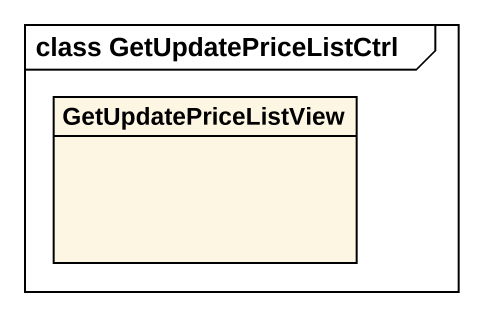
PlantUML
@startuml
mainframe class GetUpdatePriceListCtrl
hide circle
hide empty members
class GetUpdatePriceListView
@enduml
